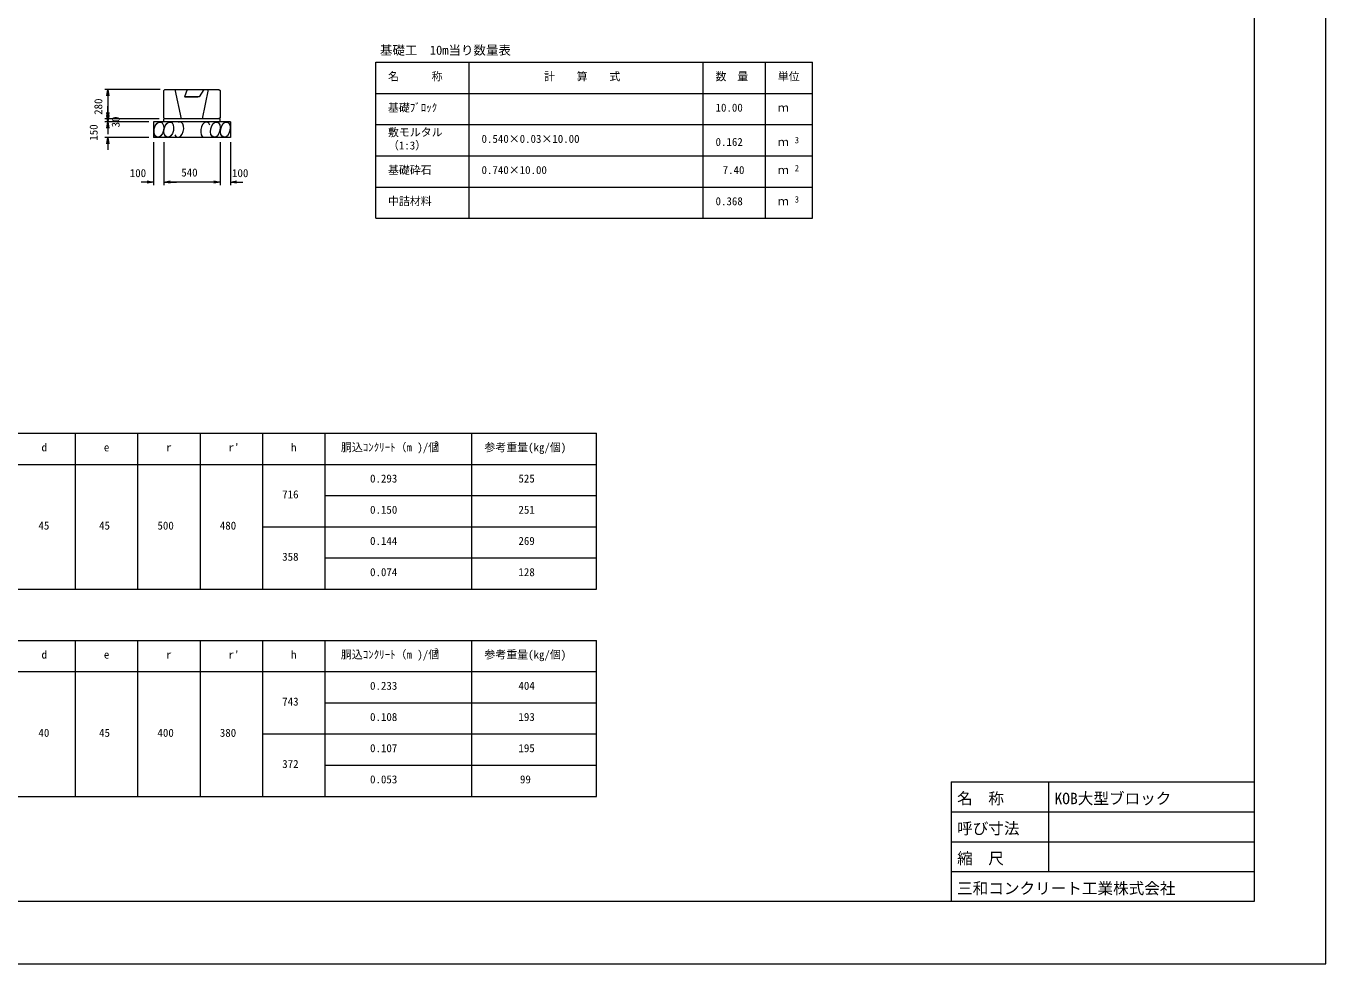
# Model space of a CAD drawing. Units: millimetres, scale not verified. Extents: x 0 to 84100, y 0 to 59400.
# Drawn here: x 42420 to 84100, y 0 to 30064 of the extents above; entities that cross this region are included whole.
import ezdxf
from ezdxf.enums import TextEntityAlignment as Align

# ---------------------------------------------------------------- set-up
doc = ezdxf.new("R2010")
doc.units = ezdxf.units.MM
doc.header["$LTSCALE"] = 100
for name, color, linetype, lineweight in [('D-MTR-FRAM（材料表図枠）', 2, 'Continuous', 18), ('D-STR-DIM（寸法）', 7, 'Continuous', 18), ('D-STR-STRn（構造物）', 7, 'Continuous', 18), ('D-STR（構造物外形線）', 2, 'Continuous', 18), ('D-TTL(外枠）', 2, 'Continuous', 18), ('DEFPOINTS_2', 8, 'Continuous', 18)]:
    doc.layers.add(name, color=color, linetype=linetype, lineweight=lineweight)
for name, color, linetype in [('D-MTR-TXT(文字列）', 7, 'Continuous'), ('D-MTR（材料表タイトル）', 7, 'Continuous'), ('D-TTL-TXT（文字）', 7, 'Continuous')]:
    doc.layers.add(name, color=color, linetype=linetype)
doc.styles.add('ＭＳ ゴシック', font='')
doc.styles.get('ＭＳ ゴシック').set_extended_font_data('MS Gothic')

msp = doc.modelspace()

# ---------------------------------------------------------------- linework, layer by layer
at = {"layer": 'D-MTR-FRAM（材料表図枠）'}
for p, q in [((53633.5, 28902), (67633.5, 28902)), ((53633.5, 23902), (53633.5, 28902)), ((56633.5, 23902), (56633.5, 28902)), ((64133.5, 23902), (64133.5, 28902)), ((66133.5, 25702), (66133.5, 28902)), ((66133.5, 23902), (66133.5, 28902)), ((67633.5, 23902), (67633.5, 28902)), ((53633.5, 27902), (67633.5, 27902)), ((53633.5, 26902), (67633.5, 26902)), ((53633.5, 25902), (67633.5, 25902)), ((53633.5, 24902), (67633.5, 24902)), ((53633.5, 23902), (67633.5, 23902)), ((33010.2, 17013.8), (60710.2, 17013.8)), ((44010.2, 12013.8), (44010.2, 17013.8)), ((46010.2, 12013.8), (46010.2, 17013.8)), ((48010.2, 12013.8), (48010.2, 17013.8)), ((50010.2, 12013.8), (50010.2, 17013.8)), ((52010.2, 12013.8), (52010.2, 17013.8)), ((56710.2, 12013.8), (56710.2, 17013.8)), ((60710.2, 12013.8), (60710.2, 17013.8)), ((33010.2, 16013.8), (60710.2, 16013.8)), ((52010.2, 15013.8), (60710.2, 15013.8)), ((50010.2, 14013.8), (60710.2, 14013.8)), ((52010.2, 13013.8), (60710.2, 13013.8)), ((33010.2, 12013.8), (60710.2, 12013.8)), ((33010.2, 10371.7), (60710.2, 10371.7)), ((44010.2, 5371.7), (44010.2, 10371.7)), ((46010.2, 5371.7), (46010.2, 10371.7)), ((48010.2, 5371.7), (48010.2, 10371.7)), ((50010.2, 5371.7), (50010.2, 10371.7)), ((52010.2, 5371.7), (52010.2, 10371.7)), ((56710.2, 5371.7), (56710.2, 10371.7)), ((60710.2, 5371.7), (60710.2, 10371.7)), ((33010.2, 9371.7), (60710.2, 9371.7)), ((52010.2, 8371.7), (60710.2, 8371.7)), ((50010.2, 7371.7), (60710.2, 7371.7)), ((52010.2, 6371.7), (60710.2, 6371.7)), ((33010.2, 5371.7), (60710.2, 5371.7))]:
    msp.add_line(p, q, dxfattribs=at)
at = {"layer": 'D-STR-DIM（寸法）'}
for p, q in [((46724.2, 28025.6), (44943.2, 28025.6)), ((45009.9, 27825.6), (45043.2, 28025.6)), ((45043.2, 28025.6), (45076.6, 27825.6)), ((45043.2, 28025.6), (45043.2, 27825.6)), ((45043.2, 27825.6), (45043.2, 27292.3)), ((46690.9, 27092.3), (44943.2, 27092.3)), ((46690.9, 27092.3), (44943.2, 27092.3)), ((45043.2, 27092.3), (45009.9, 27292.3)), ((45043.2, 27092.3), (45009.9, 27292.3)), ((45043.2, 26992.3), (45009.9, 27192.3)), ((45043.2, 27292.3), (45043.2, 27492.3)), ((45043.2, 27192.3), (45043.2, 27392.3)), ((45076.6, 27292.3), (45043.2, 27092.3)), ((45043.2, 27092.3), (45043.2, 27292.3)), ((45076.6, 27292.3), (45043.2, 27092.3)), ((45043.2, 27092.3), (45043.2, 27292.3)), ((45076.6, 27192.3), (45043.2, 26992.3)), ((45043.2, 26992.3), (45043.2, 27192.3)), ((46357.5, 26992.3), (44943.2, 26992.3)), ((46357.5, 26992.3), (44943.2, 26992.3)), ((45009.9, 26792.3), (45043.2, 26992.3)), ((45043.2, 26992.3), (45076.6, 26792.3)), ((45043.2, 26992.3), (45043.2, 26792.3)), ((45043.2, 26792.3), (45043.2, 26592.3)), ((46357.5, 26492.3), (44943.2, 26492.3)), ((45009.9, 26292.3), (45043.2, 26492.3)), ((45043.2, 26492.3), (45076.6, 26292.3)), ((45043.2, 26492.3), (45043.2, 26292.3)), ((45043.2, 26292.3), (45043.2, 26092.3)), ((46507.5, 26342.3), (46507.5, 24962.9)), ((46840.9, 26342.3), (46840.9, 24962.9)), ((46840.9, 26342.3), (46840.9, 24962.9)), ((48640.9, 26342.3), (48640.9, 24962.9)), ((48640.9, 26342.3), (48640.9, 24962.9)), ((48974.2, 26342.3), (48974.2, 24962.9)), ((46307.5, 25062.9), (46107.5, 25062.9)), ((46307.5, 25096.2), (46507.5, 25062.9)), ((46507.5, 25062.9), (46307.5, 25029.5)), ((46507.5, 25062.9), (46307.5, 25062.9)), ((46840.9, 25062.9), (47040.9, 25096.2)), ((46840.9, 25062.9), (47040.9, 25096.2)), ((47040.9, 25029.5), (46840.9, 25062.9)), ((46840.9, 25062.9), (47040.9, 25062.9)), ((47040.9, 25029.5), (46840.9, 25062.9)), ((46840.9, 25062.9), (47040.9, 25062.9)), ((47040.9, 25062.9), (47240.9, 25062.9)), ((48440.9, 25062.9), (47040.9, 25062.9)), ((48440.9, 25062.9), (48240.9, 25062.9)), ((48440.9, 25096.2), (48640.9, 25062.9)), ((48440.9, 25096.2), (48640.9, 25062.9)), ((48640.9, 25062.9), (48440.9, 25029.5)), ((48640.9, 25062.9), (48440.9, 25062.9)), ((48640.9, 25062.9), (48440.9, 25029.5)), ((48640.9, 25062.9), (48440.9, 25062.9)), ((48974.2, 25062.9), (49174.2, 25096.2)), ((49174.2, 25029.5), (48974.2, 25062.9)), ((48974.2, 25062.9), (49174.2, 25062.9)), ((49174.2, 25062.9), (49374.2, 25062.9))]:
    msp.add_line(p, q, dxfattribs=at)
at = {"layer": 'D-STR-STRn（構造物）'}
for centre in [(46679.7, 26742.3), (46998.3, 26742.3), (48491.3, 26742.3), (48810, 26742.3)]:
    msp.add_ellipse(centre, major_axis=(51.2, 244.7), ratio=0.6, dxfattribs=at)
for centre, start_param, end_param in [((47321.8, 26742.3), 2.4274866, 6.7473583), ((48174, 26742.3), 5.4571347, 9.7759206)]:
    msp.add_ellipse(centre, major_axis=(51.2, 244.7), ratio=0.6, start_param=start_param, end_param=end_param, dxfattribs=at)
at = {"layer": 'D-STR（構造物外形線）', "color": 1}
for p, q in [((46840.9, 27992.3), (46874.2, 28025.6)), ((46840.9, 27125.6), (46840.9, 27992.3)), ((46874.2, 28025.6), (48607.5, 28025.6)), ((47407.5, 27092.3), (47207.5, 28025.6)), ((47407.5, 27092.3), (47207.5, 28025.6)), ((47584.2, 28025.6), (47504.2, 27792.3)), ((48124.2, 28025.6), (47974.1, 27792.3)), ((48074.3, 27092.3), (48274.2, 28025.6)), ((48607.5, 28025.6), (48640.9, 27992.3)), ((48640.9, 27992.3), (48640.9, 27125.6)), ((47970.9, 27792.3), (47504.2, 27792.3)), ((47507.5, 27792.3), (47924.2, 27792.3)), ((46840.9, 27125.6), (46874.2, 27092.3)), ((48640.9, 27092.3), (46840.9, 27092.3)), ((48640.9, 27092.3), (46840.9, 27092.3)), ((46840.9, 26992.3), (46840.9, 27092.3)), ((48640.9, 27125.6), (48607.5, 27092.3)), ((48640.9, 26992.3), (48640.9, 27092.3)), ((46840.9, 26992.3), (46507.5, 26992.3)), ((46507.5, 26992.3), (46507.5, 26492.3)), ((48974.2, 26992.3), (46840.9, 26992.3)), ((48974.2, 26992.3), (48974.2, 26492.3)), ((48974.2, 26492.3), (46507.5, 26492.3))]:
    msp.add_line(p, q, dxfattribs=at)
at = {"layer": 'D-TTL(外枠）'}
for p, q in [((81800, 57400), (81800, 2000)), ((72080, 5840), (81800, 5840)), ((72080, 5840), (72080, 2000)), ((75200, 5840), (75200, 2960)), ((72080, 4880), (81800, 4880)), ((72080, 3920), (81800, 3920)), ((72080, 2960), (81800, 2960)), ((81800, 2000), (2300, 2000))]:
    msp.add_line(p, q, dxfattribs=at)
at = {"layer": 'DEFPOINTS_2'}
for p, q in [((84100, 0), (84100, 59400)), ((0, 0), (84100, 0))]:
    msp.add_line(p, q, dxfattribs=at)

# ---------------------------------------------------------------- texts
at = {"layer": 'D-MTR-TXT(文字列）', "style": 'ＭＳ ゴシック'}
for s, height, p in [('名\u3000\u3000\u3000称', 256.6, (54025.7, 28242.3)), ('計\u3000\u3000算\u3000\u3000式', 256.6, (59026.5, 28242.3)), ('数\u3000量', 256.6, (64525.7, 28242.3)), ('単位', 256.6, (66525.7, 28242.3)), ('基礎ﾌﾞﾛｯｸ', 256.6, (54025.7, 27242.3)), ('10.00', 256.6, (64528.4, 27242.3)), ('ｍ', 256.6, (66525.7, 27242.3)), ('敷モルタル', 256.6, (54025.7, 26452.3)), ('（1:3）', 256.6, (54025.7, 26030.1)), ('0.540×0.03×10.00', 256.6, (57025.7, 26242.3)), ('0.162', 256.6, (64528.4, 26142.3)), ('ｍ', 256.6, (66525.7, 26142.3)), ('3', 205.3, (67065.9, 26242.8)), ('基礎砕石', 256.6, (54025.7, 25242.3)), ('0.740×10.00', 256.6, (57025.7, 25242.3)), ('7.40', 256.6, (64755.8, 25242.3)), ('ｍ', 256.6, (66525.7, 25242.3)), ('2', 205.3, (67065.9, 25342.8)), ('中詰材料', 256.6, (54025.7, 24242.3)), ('3', 205.3, (67065.9, 24342.8)), ('0.368', 256.6, (64528.4, 24242.3)), ('ｍ', 256.6, (66525.7, 24242.3)), ('d', 256.6, (42916.4, 16354.1)), ("r'", 256.6, (48916.4, 16354.1)), ('h', 256.6, (50916.4, 16354.1)), ('胴込ｺﾝｸﾘｰﾄ（m )/個', 256.6, (52518.3, 16354.1)), ('3', 183.3, (55509.4, 16528.9)), ('参考重量(kg/個)', 256.6, (57118.3, 16354.1)), ('e', 256.6, (44916.4, 16354.1)), ('r', 256.6, (46916.4, 16354.1)), ('0.293', 256.6, (53451.1, 15354.1)), ('525', 256.6, (58208.5, 15354.1)), ('716', 256.6, (50634.8, 14847.6)), ('0.150', 256.6, (53451.1, 14354.1)), ('251', 256.6, (58208.5, 14354.1)), ('45', 256.6, (42819.4, 13846)), ('45', 256.6, (44763.4, 13846)), ('500', 256.6, (46634.8, 13846)), ('480', 256.6, (48634.8, 13846)), ('0.144', 256.6, (53451.1, 13354.1)), ('269', 256.6, (58208.5, 13354.1)), ('358', 256.6, (50634.8, 12847.6)), ('0.074', 256.6, (53451.1, 12354.1)), ('128', 256.6, (58208.5, 12354.1)), ('d', 256.6, (42916.4, 9712)), ("r'", 256.6, (48916.4, 9712)), ('h', 256.6, (50916.4, 9712)), ('胴込ｺﾝｸﾘｰﾄ（m )/個', 256.6, (52518.3, 9712)), ('3', 183.3, (55509.4, 9886.8)), ('参考重量(kg/個)', 256.6, (57118.3, 9712)), ('e', 256.6, (44916.4, 9712)), ('r', 256.6, (46916.4, 9712)), ('0.233', 256.6, (53451.1, 8712)), ('404', 256.6, (58208.5, 8712)), ('743', 256.6, (50634.8, 8205.6)), ('0.108', 256.6, (53451.1, 7712)), ('193', 256.6, (58208.5, 7712)), ('40', 256.6, (42819.4, 7203.9)), ('45', 256.6, (44763.4, 7203.9)), ('400', 256.6, (46634.8, 7203.9)), ('380', 256.6, (48634.8, 7203.9)), ('0.107', 256.6, (53451.1, 6712)), ('195', 256.6, (58208.5, 6712)), ('372', 256.6, (50634.8, 6205.6)), ('0.053', 256.6, (53451.1, 5712)), ('  99', 256.6, (57908.5, 5712))]:
    msp.add_text(s, height=height, dxfattribs=at).set_placement(p, align=Align.BOTTOM_LEFT)
at = {"layer": 'D-MTR（材料表タイトル）', "style": 'ＭＳ ゴシック'}
msp.add_text('基礎工\u300010m当り数量表', height=293.3, dxfattribs=at).set_placement((53767.7, 29054.5), align=Align.BOTTOM_LEFT)
at = {"layer": 'D-STR-DIM（寸法）', "style": 'ＭＳ ゴシック'}
for s, p in [('280', (44943.2, 27216.1)), ('30', (45500.6, 26814)), ('150', (44793.2, 26387.9))]:
    msp.add_text(s, height=256.6, rotation=90, dxfattribs=at).set_placement(p, align=Align.BOTTOM_LEFT)
for s, p in [('100', (45747.6, 25144.1)), ('540', (47398.9, 25162.9)), ('100', (49025.3, 25144.1))]:
    msp.add_text(s, height=256.6, dxfattribs=at).set_placement(p, align=Align.BOTTOM_LEFT)
at = {"layer": 'D-TTL-TXT（文字）', "style": 'ＭＳ ゴシック'}
for s, p in [('名\u3000称', (72273.1, 5011.4)), ('KOB大型ブロック', (75393.1, 5011.4)), ('呼び寸法', (72273.1, 4051.4)), ('縮\u3000尺', (72273.1, 3091.4)), ('三和コンクリート工業株式会社', (72273.1, 2131.4))]:
    msp.add_text(s, height=366.6, dxfattribs=at).set_placement(p, align=Align.BOTTOM_LEFT)

doc.saveas('drawing.dxf')
